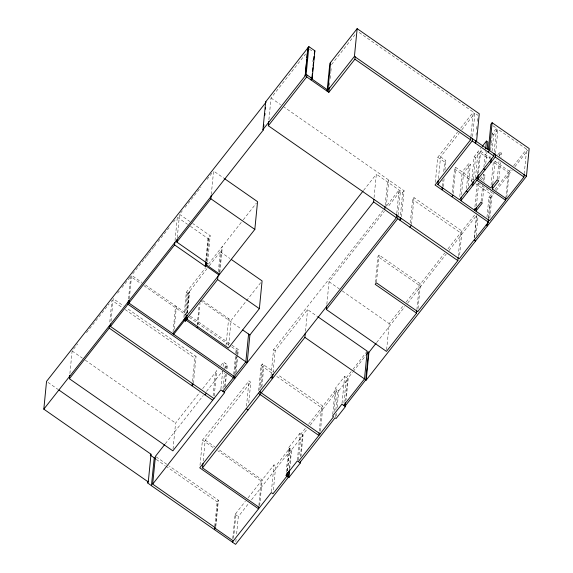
<?xml version="1.0" encoding="UTF-8"?>
<svg xmlns="http://www.w3.org/2000/svg" width="573" height="573" viewBox="0 0 573 573"><rect width="100%" height="100%" fill="white"/><g stroke="black" fill="none" stroke-linecap="round" stroke-linejoin="round"><path stroke-width="0.43" stroke-dasharray="2.87 2.15" d="M69.899 373.539L72.112 350.991L77.642 343.958M109.801 322.026L111.928 300.345L122.192 307.493M111.004 321.26L113.218 298.705L123.482 305.86M128.488 299.027L130.694 276.48L140.944 283.621M129.326 298.719L131.625 275.298L141.875 282.446M175.03 240.588L177.243 218.041M177.258 237.752L179.471 215.204M173.017 331.946L175.574 305.925M174.213 329.074L176.427 306.526M183.876 317.385L186.34 292.23L205.693 267.62M184.907 316.246L187.199 292.824M185.931 315.107L188.059 293.419L207.032 268.687M173.032 449.125L175.589 423.103L199.92 392.154M186.712 314.111L188.839 292.423M187.206 312.894L189.326 291.206M187.507 313.102L189.634 291.421M197.191 325.12L199.06 306.039M197.9 324.977L200.027 303.296M192.456 381.489L194.756 358.068L196.045 356.435L126.411 307.902M211.301 194.455L213.6 171.041L223.857 178.182M193.409 383.323L196.045 356.435M205.764 261.087L207.978 238.533L210.205 235.696L192.693 223.491M206.216 260.522L208.422 237.967M206.71 261.403L209.095 237.115M207.655 261.718L210.205 235.696M218.356 271.745L220.319 251.798L229.845 258.437M199.998 465.226L202.462 440.071L248.961 380.938L250.788 382.212L248.746 403.027M219.251 272.39L221.722 247.235M219.839 272.404L222.388 246.383M203.186 460.964L205.227 440.15L250.788 382.212M213.106 395.879L215.405 372.464M214.223 395.979L216.694 370.824M220.906 388.995L222.696 370.781M223.119 366.448L223.542 362.107L227.402 364.793L226.887 370M226.006 345.498L228.641 318.602M223.004 388.609L224.537 372.994M224.96 368.654L225.468 363.454M224.573 386.918L225.855 373.911M226.364 368.704L226.786 364.371M228.641 345.476L231.105 320.321L260.987 282.317M225.275 386.481L226.464 374.341M214.768 526.129L217.146 501.841L218.399 500.25L169.329 466.05M215.527 526.68L218.077 500.659M215.849 526.272L218.399 500.25M233.72 374.226L235.675 354.272M235.761 353.405L236.097 349.938M234.472 374.778L236.434 354.83M236.513 353.964L237.029 348.756M235.202 373.403L236.986 355.188M237.072 354.322L237.415 350.855L238.339 349.673L231.915 345.197M236.133 372.228L237.745 355.747M237.831 354.88L238.339 349.673M268.909 119.678L271.029 97.99L305.588 54.041M232.717 538.641L235.102 514.353L245.359 501.303M246.497 406.092L248.961 380.938M233.562 538.326L236.026 513.172M235.847 541.75L236.097 539.143M236.613 533.943L238.311 516.595L248.761 503.302M258.616 390.679L261.08 365.524L262.334 363.927L273.436 371.669M259.784 389.948L262.334 363.927M260.865 387.613L262.907 366.792M261.861 386.768L263.988 365.08M271 375.687L273.55 349.666L383.043 210.406M258.896 505.343L261.274 481.062L217.711 450.7M259.662 505.887L262.219 479.866L218.377 449.311M273.077 372.5L275.205 350.819L307.601 309.613L317.055 316.203M312.837 61.734L313.008 59.993M271.38 491.741L274.016 464.853L275.735 466.05L273.178 492.071M286.228 471.973L288.613 447.685L300.037 433.159L303.038 435.251L300.997 456.065M287.41 470.942L289.616 448.387L291.156 449.382L289.164 469.38M287.445 470.891L289.659 448.337L275.735 466.05M289.737 468.857L291.614 449.776L303.038 435.251M329.511 85.398L329.769 82.799M330.191 78.458L330.786 72.391M330.872 71.525L331.294 67.184M305.473 331.294L307.601 309.613M297.401 460.047L300.037 433.159M298.49 459.883L301.04 433.861L305.91 427.666M300.417 456.588L302.544 434.907L307.5 428.597M326.839 304.284L329.052 281.737L384.383 211.358M319.311 431.125L321.603 407.704L276.114 375.995M320.393 431.268L322.857 406.114L277.798 374.706M332.734 414.343L335.284 388.322L344.652 376.411L348.155 378.853L346.113 399.675M334.08 411.579L336.294 389.024L335.284 388.322M335.155 416.958L335.413 414.358M335.835 410.017L337.791 390.07L338.786 390.765L337.089 408.112M336.322 415.919L336.58 413.319M342.017 403.299L344.652 376.411M343.936 402.79L346.407 377.636L352.431 369.972M345.476 401.079L347.689 378.531L352.617 372.257M374.047 197.578L376.339 174.156L402.676 192.514L400.384 215.935M375.365 282.582L377.915 256.561L379.104 255.057L420.453 283.871L417.989 309.026M376.468 281.945L379.104 255.057M385.156 205.32L387.455 181.899L388.859 180.108L386.309 206.13M396.788 213.428L399.08 190.007L386.36 206.187M398.049 215.233L400.434 190.945L387.706 207.132M386.632 349.666L389.182 323.645L403.406 305.559M401.537 216.744L404.087 190.723L284.208 107.172M410.318 222.854L412.61 199.44L414.021 197.642L461.974 231.069L459.51 256.224M411.385 224.537L414.021 197.642M416.886 309.671L419.264 285.383L377.915 256.561M435.315 182.4L437.779 157.253L457.455 132.227M438.445 178.518L440.573 156.837L459.095 133.273M442.292 186.34L442.886 180.266M443.738 171.592L444.677 162.052L445.873 160.533L440.573 156.837M443.316 186.554L444.082 178.747M444.935 170.074L445.873 160.533M452.269 192.363L454.568 168.949L455.764 167.423L462.21 171.914L459.653 197.936M453.214 193.445L455.764 167.423M461.458 194.619L463.586 172.939L470.347 164.336L468.936 163.355L462.21 171.914M458.271 256.281L460.563 232.86L412.61 199.44M470.927 136.353L473.305 112.072L358.347 31.945M466.472 188.51L468.936 163.355M472.603 136.596L474.895 113.175L478.011 115.345M468.22 186.024L470.347 164.336M476.056 135.3L476.313 132.7M476.65 129.226L476.994 125.759M477.416 121.419L477.753 117.952M471.636 181.942L474.1 156.787L480.654 148.457M473.384 179.456L475.511 157.768L479.651 152.504L488.977 159M475.461 177.838L478.011 151.816M477.524 174.185L479.651 152.504M474.945 206.803L477.323 182.515L492.286 192.936L489.815 218.091M478.527 172.917L480.654 151.229L482.201 149.267M476.399 205.965L478.613 183.41M474.272 238.21L476.478 215.656M474.566 237.487L476.693 215.806M476.106 235.782L477.982 216.701M483.913 167.094L485.438 151.48M481.105 201.245L482.638 185.631M483.06 181.29L483.741 174.357L485.03 175.252L484.35 182.193M485.746 163.735L486.849 152.461M482.48 201.273L483.92 186.526M489.786 158.857L490.13 155.383M490.638 150.183L491.233 144.109M491.319 143.243L491.999 136.302M492.085 135.436L492.257 133.702L496.533 128.259L492.995 125.788M492.049 151.165L493.661 134.684L497.944 129.24L526.644 149.238L524.259 173.526M486.971 217.16L488.927 197.205L491.118 194.419L475.769 183.725M494.241 151.68L496.533 128.259M491.04 185.337L493.332 161.923L508.351 172.502L505.973 196.79M488.26 218.055L490.216 198.108L494.055 193.216M488.654 219.574L491.118 194.419M495.559 153.528L497.944 129.24M492.794 183.783L495 161.228L496.605 159.194M497.285 178.912L498.983 161.565M499.491 156.365L499.921 152.024L501.418 153.07L500.995 157.41M498.868 179.091L500.48 162.61M506.797 197.255L509.354 171.234L510.436 169.859M86.487 332.698L109.164 303.862M117.587 293.147L119.227 291.063M121.956 287.596L130.694 276.48M132.721 273.894L141.538 262.692M142.083 261.99L144.289 259.189M144.84 258.487L146.487 256.389M147.039 255.687L148.694 253.588M149.245 252.886L151.444 250.086M151.995 249.384L153.65 247.285M154.201 246.583L155.849 244.485M158.055 241.684L170.167 226.278M173.469 222.073L175.123 219.975M180.653 212.941L182.3 210.843M185.05 207.354L200.973 187.099M207.011 179.421L213.049 171.735M331.552 64.584L355.439 34.201M208.45 264.103L242.716 220.533M243.267 219.831L256.446 203.064M209.252 265.872L220.319 251.798M202.684 388.637L218.27 368.811M220.906 365.459L223.542 362.107M363.64 190.315L376.339 174.156M165.303 443.774L203.222 395.549M206.516 391.352L222.453 371.089M224.652 368.289L227.402 364.793M402.676 192.514L404.087 190.723M460.735 128.058L473.305 112.072M461.817 129.806L474.895 113.175M497.779 154.746L499.921 152.024M480.002 179.113L483.741 174.357M499.276 155.792L501.418 153.07M481.284 180.008L485.03 175.252M248.102 497.815L274.016 464.853M308.618 424.221L336.294 389.024M352.975 369.277L367.214 351.163M406.142 302.078L444.634 253.123M447.928 248.933L476.27 212.884M494.965 189.534L508.351 172.502M513.673 165.733L526.644 149.238M251.511 499.806L291.156 449.382M310.251 425.094L337.791 390.07M353.169 371.562L365.767 355.539M338.786 390.765L348.155 378.853M376.669 342.518L404.839 306.684M407.604 303.167L446.274 253.982M449.039 250.473L476.664 215.341M496.247 190.429L512.169 170.181M514.912 166.693L528.084 149.94M492.257 133.702L493.661 134.684M480.654 151.229L490.646 158.198M495 161.228L509.354 171.234M474.1 156.787L475.511 157.768M309.427 49.163L313.044 51.685M463.586 172.939L473.713 179.994M437.779 157.253L444.677 162.052M454.568 168.949L472.109 181.175M488.927 197.205L490.216 198.108M271.029 97.99L280.548 104.623M329.052 281.737L339.316 288.892M342.253 290.934L389.182 323.645M179.557 214.338L189.77 221.457M177.322 217.174L187.543 224.294M190.465 226.328L207.978 238.533M273.55 349.666L275.205 350.819M202.62 300.467L231.105 320.321M200.385 300.474L241.276 328.974M186.34 292.23L188.059 293.419M145.542 284.996L186.648 313.646M190.3 316.189L231.184 344.688M261.08 365.524L272.447 373.438M143.873 285.662L186.325 315.25M189.255 317.292L230.976 346.364M231.707 346.88L237.415 350.855M125.122 309.542L194.756 358.068M288.613 447.685L291.614 449.776M205.227 440.15L214.725 446.768M202.462 440.071L213.357 447.663M72.112 350.991L82.383 358.146M85.32 360.195L175.589 423.103M156.143 456.86L168.598 465.541M48.003 382.42L58.231 389.547M156.357 459.474L165.146 465.598M165.876 466.114L217.146 501.841M235.102 514.353L238.311 516.595"/><path stroke-width="0.86" d="M287.281 472.625L286.937 476.091L288.434 477.137L235.589 544.35L151.437 485.703L147.562 482.874L148.278 481.957L43.82 409.158L46.542 381.396L266.101 102.152L265.671 101.858L308.868 46.614L314.864 50.796L312.142 78.551L311.046 79.948L311.304 77.341M214.682 526.995L214.424 529.595L215.677 528.005L152.69 484.106L224.68 392.555L220.82 389.862L172.867 450.858L69.39 378.746L69.727 375.272M69.39 378.746L109.207 328.1L109.464 325.5M213.973 398.579L110.496 326.467L110.754 323.86M110.496 326.467L127.972 304.234L128.316 300.768M235.618 377.428L128.904 303.053L129.154 300.453M147.562 482.874L147.734 481.141M148.278 481.957L151 454.203L58.962 390.055M128.904 303.053L174.6 244.929L174.858 242.329M151.437 485.703L154.223 457.863L150.284 455.12L151 454.203M152.69 484.106L155.412 456.352L164.752 444.469M174.6 244.929L205.256 266.295L207.483 263.451L176.835 242.093L177.093 239.493M184.735 317.979L184.477 320.579L173.705 334.281M183.625 319.985L185.337 321.181L185.759 316.84M186.54 315.845L186.118 320.185L247.171 362.738L249.892 334.976L363.089 191.017M231.306 259.462L262.09 280.913L259.368 308.668L228.383 348.076L186.605 318.96L186.948 315.494M187.085 317.442L186.913 319.175L185.337 321.181M192.292 383.222L192.034 385.83L193.323 384.189M176.835 242.093L210.878 198.795L211.215 195.321M205.256 266.295L205.678 261.954M206.044 262.255L205.7 265.722L219.001 274.99M206.538 263.136L206.373 264.869L219.667 274.138M186.605 318.96L217.597 279.552L217.933 276.086M259.497 507.621L202.505 467.905L202.935 463.571M233.548 375.96L233.376 377.693L222.747 391.209M234.866 376.876L234.694 378.61L127.972 304.234M43.82 409.158L263.379 129.913L262.95 129.613L265.671 101.858M263.379 129.913L263.551 128.173M263.723 126.44L263.888 124.706M264.826 115.166L264.998 113.433M265.421 109.092L265.593 107.359M172.853 333.687L254.827 229.422L257.549 201.667L224.587 178.697M475.597 240.989L474.1 239.944L459.252 258.824L268.314 125.745L268.737 121.412M248.582 334.059L245.86 361.821L234.307 376.511M260.443 391.946L260.185 394.553L202.505 467.905M258.724 507.084L258.552 508.817L199.741 467.826L396.358 217.761L396.702 214.295M272.906 374.241L272.483 378.574L270.828 377.421M262.95 129.613L305.201 75.872L307.773 48.01M305.201 75.872L306.82 59.391M306.992 57.658L307.415 53.318M307.586 51.584L307.923 48.118M305.051 75.765L306.147 74.375L308.868 46.614M268.314 125.745L306.705 76.918L306.877 75.185M312.342 73.745L311.834 78.952L327.899 90.147L330.621 62.393M312.6 71.145L312.937 67.671M313.109 65.938L313.445 62.471M313.703 59.871L314.04 56.398M314.298 53.798L314.864 50.796M286.894 476.142L287.238 472.675M288.398 477.187L289.036 471.063M288.892 477.531L300.316 463.005L297.315 460.914L285.891 475.44L288.892 477.531L289.659 469.724M306.705 76.918L328.83 92.339L329.339 87.132M261.267 392.842L304.879 337.368L305.309 333.035M300.316 463.005L300.481 461.272M416.8 310.537L416.542 313.137L386.46 351.399L326.331 309.492L326.667 306.025M357.151 28.65L329.84 63.388L327.119 91.143L354.429 56.405L357.151 28.65L479.264 113.755L476.543 141.51L475.289 143.107L475.547 140.5M328.83 92.339L354.895 59.191L355.145 56.591M319.14 432.859L318.882 435.459L258.359 393.279M345.304 402.819L344.967 406.286L365.782 379.813L368.503 352.058L368.933 352.359L366.211 380.114L365.782 379.813M299.822 462.662L335.069 417.824L336.072 418.519L345.433 406.608L345.605 404.875M224.064 392.125L373.617 201.918L373.875 199.311M343.685 405.39L364.492 378.918L367.214 351.163L317.779 316.704M384.734 209.661L385.07 206.187M326.331 309.492L397.712 218.707L397.963 216.1M400.212 217.668L399.954 220.268L401.365 218.478M494.069 153.414L493.811 156.014L459.489 199.669L437.851 184.592L438.273 180.259M442.206 187.206L441.955 189.806L443.151 188.288M505.887 197.656L505.63 200.264L489.564 220.698L475.891 211.165L482.308 203.007L481.019 202.111L474.609 210.27L460.864 200.693L461.201 197.227M416.542 313.137L375.193 284.323L376.382 282.811L417.731 311.633L457.841 260.615L458.185 257.148M474.315 240.094L488.397 222.181L435.057 185.007L470.583 139.826L470.841 137.226M437.851 184.592L472.173 140.937L472.431 138.329M473.212 181.19L472.789 185.53L471.378 184.549M460.864 200.693L476.929 180.259L477.352 175.925M474.609 210.27L474.773 208.536M524.173 174.393L523.923 177L506.632 198.989L492.279 188.99L498.696 180.824L497.199 179.779L490.782 187.944L477.932 178.984L478.355 174.65M475.891 211.165L476.227 207.698M485.696 148.88L486.463 141.073L487.867 142.054L487.186 148.987M488.397 149.46L490.868 124.305L492.121 122.715L529.18 148.543L526.458 176.305L366.211 380.114M492.121 122.715L489.399 150.47L488.146 152.06M491.283 158.972L490.939 162.438L489.535 161.457M488.003 220.655L487.494 225.862L486.205 224.967M488.397 222.181L488.654 219.574M477.932 178.984L495.222 156.995L495.473 154.395M492.279 188.99L492.708 184.649M196.933 327.72L197.728 326.71M154.223 457.863L155.627 458.966M205.019 394.876L206.309 393.243M409.888 227.195L411.299 225.404M482.237 146.444L486.463 141.073M451.846 196.704L453.042 195.178M366.312 354.845L368.503 352.058M368.933 352.359L376.11 343.22M232.38 542.108L271.294 492.615L273.013 493.804L286.937 476.091M298.318 461.616L333.572 416.779L332.562 416.084L341.931 404.166L345.433 406.608M354.429 56.405L526.458 176.305M354.895 59.191L470.583 139.826M472.173 140.937L493.811 156.014M495.222 156.995L523.923 177M483.741 168.827L485.145 169.809M476.929 180.259L505.63 200.264M306.147 74.375L312.142 78.551M466.214 191.117L467.625 192.098M373.617 201.918L396.358 217.761M397.712 218.707L457.841 260.615M210.878 198.795L254.827 229.422M304.879 337.368L364.492 378.918M217.597 279.552L259.368 308.668M242.737 329.991L249.892 334.976M259.612 391.688L320.135 433.868M246.24 408.692L248.066 409.967M109.207 328.1L212.683 400.219M215.355 528.413L233.311 540.926"/></g></svg>
